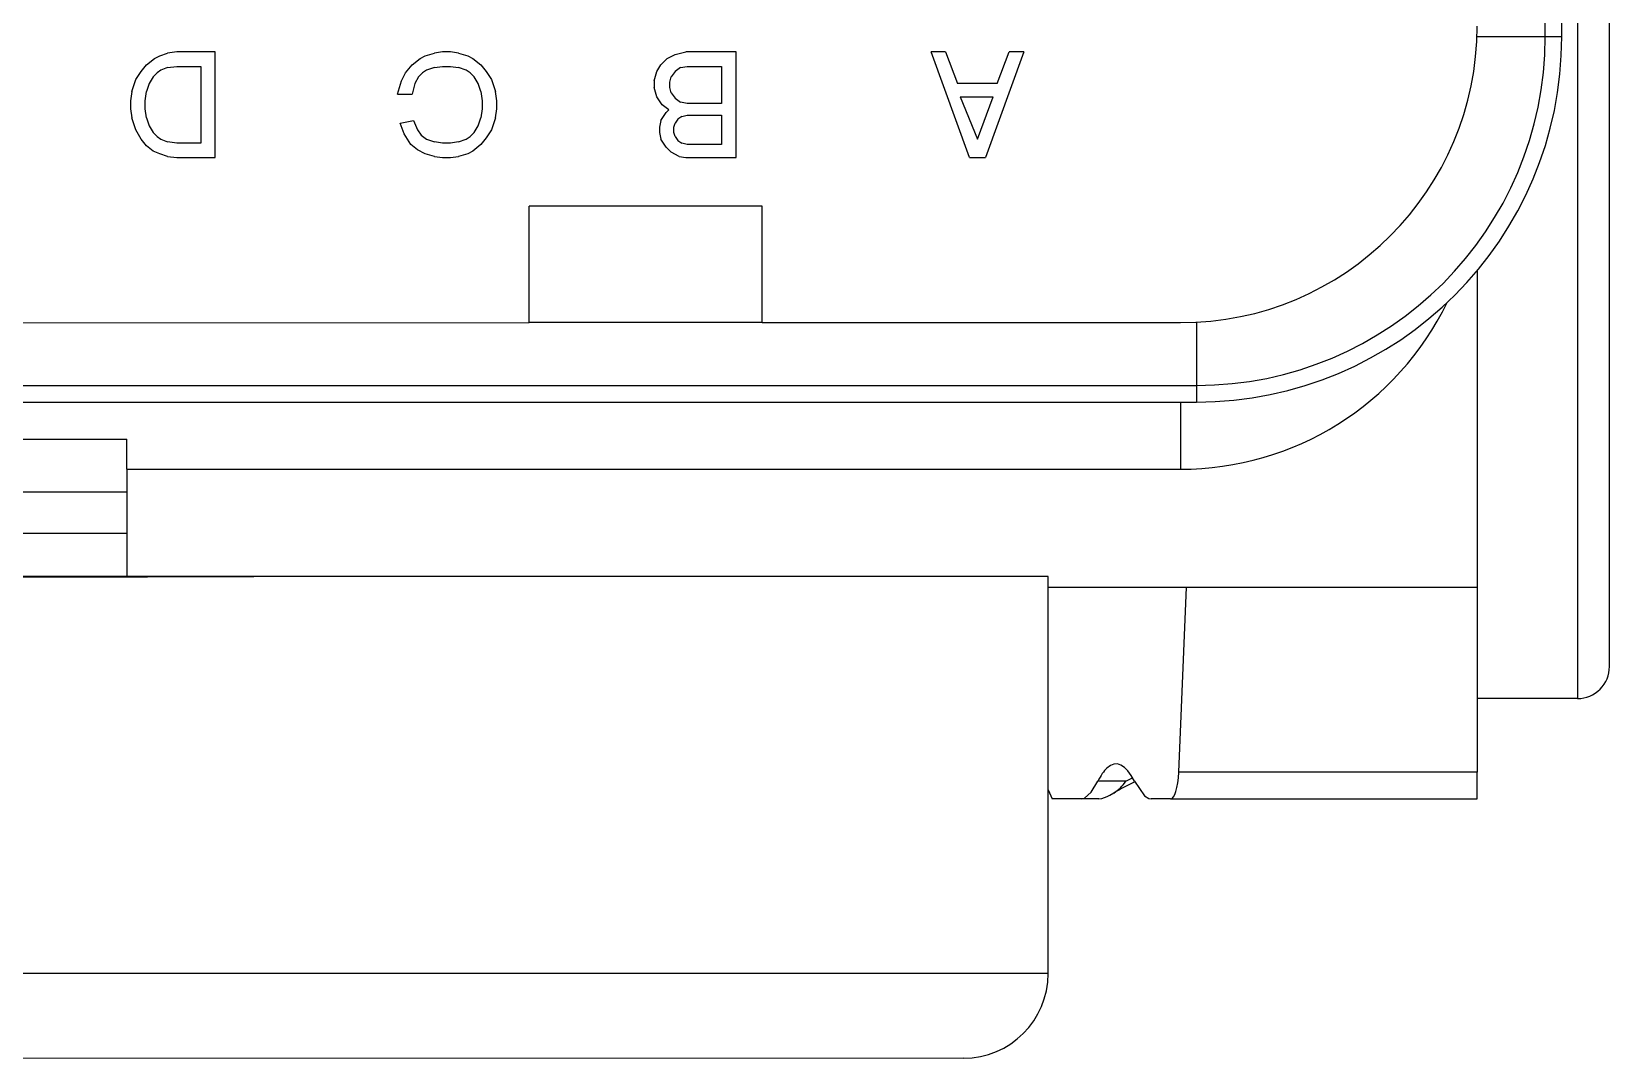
# Model space of a CAD drawing. Header units: inches. Extents: x 47316 to 59086, y 3141 to 11743.
# Drawn here: x 54001.77 to 54016.67, y 9502.45 to 9512.15 of the extents above; entities that cross this region are included whole.
import ezdxf

# ---------------------------------------------------------------- set-up
doc = ezdxf.new("R2010")
doc.units = ezdxf.units.IN
doc.header["$MEASUREMENT"] = 0

msp = doc.modelspace()

# ---------------------------------------------------------------- linework, layer by layer
at = {"lineweight": -3}
for p, q in [((54016.366, 9533.555), (54016.366, 9505.855)), ((54016.666, 9533.255), (54016.666, 9506.155)), ((53978.567, 9508.811), (54012.767, 9508.812)), ((53978.567, 9508.654), (54012.767, 9508.654))]:
    msp.add_line(p, q, dxfattribs=at)
at = {"lineweight": -3, "ltscale": 0.379999}
msp.add_line((54016.06, 9512.104), (54016.06, 9527.304), dxfattribs=at)
at = {"lineweight": -3, "ltscale": 0.38}
msp.add_line((54016.217, 9512.104), (54016.217, 9527.304), dxfattribs=at)
at = {"lineweight": -3, "ltscale": 0.016107}
msp.add_line((54016.06, 9512.104), (54015.416, 9512.104), dxfattribs=at)
at = {"lineweight": -3, "ltscale": 0.003928}
for p, q in [((54016.217, 9512.104), (54016.06, 9512.104)), ((54012.767, 9508.812), (54012.767, 9508.654))]:
    msp.add_line(p, q, dxfattribs=at)
at = {"lineweight": -3, "ltscale": 0.00244}
for p, q in [((54002.853, 9511.838), (54002.928, 9511.9)), ((54005.936, 9511.9), (54006.011, 9511.838)), ((54005.298, 9511.763), (54005.361, 9511.838)), ((54006.011, 9511.088), (54005.936, 9511.025))]:
    msp.add_line(p, q, dxfattribs=at)
at = {"lineweight": -3, "ltscale": 0.001399}
for p, q in [((54002.928, 9511.9), (54002.978, 9511.925)), ((54005.886, 9511.925), (54005.936, 9511.9))]:
    msp.add_line(p, q, dxfattribs=at)
at = {"lineweight": -3, "ltscale": 0.001975}
for p, q in [((54002.978, 9511.925), (54003.053, 9511.95)), ((54005.573, 9511.813), (54005.498, 9511.788)), ((54005.498, 9511.138), (54005.573, 9511.113)), ((54005.798, 9511.113), (54005.873, 9511.138)), ((54003.053, 9510.975), (54002.978, 9511))]:
    msp.add_line(p, q, dxfattribs=at)
at = {"lineweight": -3, "ltscale": 0.00221}
for p, q in [((54003.14, 9511.963), (54003.053, 9511.95)), ((54007.709, 9511.838), (54007.771, 9511.9)), ((54003.053, 9511.813), (54003.14, 9511.825)), ((54002.703, 9511.425), (54002.715, 9511.338)), ((54006.148, 9511.338), (54006.161, 9511.425)), ((54003.14, 9511.1), (54003.053, 9511.113)), ((54003.053, 9510.975), (54003.14, 9510.963))]:
    msp.add_line(p, q, dxfattribs=at)
at = {"lineweight": -3, "ltscale": 0.009064}
for p, q in [((54003.503, 9511.963), (54003.14, 9511.963)), ((54003.14, 9510.963), (54003.503, 9510.963))]:
    msp.add_line(p, q, dxfattribs=at)
at = {"lineweight": -3, "ltscale": 0.025}
for p, q in [((54003.503, 9510.963), (54003.503, 9511.963)), ((54008.421, 9510.963), (54008.421, 9511.963))]:
    msp.add_line(p, q, dxfattribs=at)
at = {"lineweight": -3, "ltscale": 0.002442}
msp.add_line((54005.361, 9511.838), (54005.436, 9511.9), dxfattribs=at)
at = {"lineweight": -3, "ltscale": 0.001396}
msp.add_line((54005.436, 9511.9), (54005.486, 9511.925), dxfattribs=at)
at = {"lineweight": -3, "ltscale": 0.002276}
for p, q in [((54005.486, 9511.925), (54005.573, 9511.95)), ((54005.798, 9511.95), (54005.886, 9511.925)), ((54007.646, 9511.688), (54007.671, 9511.775)), ((54007.671, 9511.538), (54007.646, 9511.625))]:
    msp.add_line(p, q, dxfattribs=at)
at = {"lineweight": -3, "ltscale": 0.001902}
msp.add_line((54005.648, 9511.963), (54005.573, 9511.95), dxfattribs=at)
at = {"lineweight": -3, "ltscale": 0.001874}
for p, q in [((54005.723, 9511.963), (54005.648, 9511.963)), ((54005.648, 9511.825), (54005.723, 9511.825)), ((54005.723, 9511.1), (54005.648, 9511.1)), ((54005.648, 9510.963), (54005.723, 9510.963))]:
    msp.add_line(p, q, dxfattribs=at)
at = {"lineweight": -3, "ltscale": 0.001899}
msp.add_line((54005.798, 9511.95), (54005.723, 9511.963), dxfattribs=at)
at = {"lineweight": -3, "ltscale": 0.002095}
msp.add_line((54007.771, 9511.9), (54007.846, 9511.938), dxfattribs=at)
at = {"lineweight": -3, "ltscale": 0.002579}
msp.add_line((54007.846, 9511.938), (54007.946, 9511.963), dxfattribs=at)
at = {"lineweight": -3, "ltscale": 0.011874}
for p, q in [((54008.421, 9511.963), (54007.946, 9511.963)), ((54007.946, 9510.963), (54008.421, 9510.963))]:
    msp.add_line(p, q, dxfattribs=at)
at = {"lineweight": -3, "ltscale": 0.026591}
msp.add_line((54010.624, 9510.963), (54010.262, 9511.963), dxfattribs=at)
at = {"lineweight": -3, "ltscale": 0.003436}
for p, q in [((54010.399, 9511.963), (54010.262, 9511.963)), ((54005.223, 9511.563), (54005.361, 9511.563))]:
    msp.add_line(p, q, dxfattribs=at)
at = {"lineweight": -3, "ltscale": 0.00801}
msp.add_line((54010.399, 9511.963), (54010.512, 9511.663), dxfattribs=at)
at = {"lineweight": -3, "ltscale": 0.026592}
msp.add_line((54011.137, 9511.963), (54010.774, 9510.963), dxfattribs=at)
at = {"lineweight": -3, "ltscale": 0.008009}
msp.add_line((54010.887, 9511.663), (54010.999, 9511.963), dxfattribs=at)
at = {"lineweight": -3, "ltscale": 0.003439}
msp.add_line((54011.137, 9511.963), (54010.999, 9511.963), dxfattribs=at)
at = {"lineweight": -3, "ltscale": 0.002253}
msp.add_line((54002.753, 9511.7), (54002.803, 9511.775), dxfattribs=at)
at = {"lineweight": -3, "ltscale": 0.002002}
for p, q in [((54002.803, 9511.775), (54002.853, 9511.838)), ((54006.011, 9511.838), (54006.061, 9511.775)), ((54007.784, 9511.413), (54007.721, 9511.463)), ((54002.853, 9511.075), (54002.803, 9511.138)), ((54006.061, 9511.15), (54006.011, 9511.088))]:
    msp.add_line(p, q, dxfattribs=at)
at = {"lineweight": -3, "ltscale": 0.001325}
for p, q in [((54002.953, 9511.763), (54002.915, 9511.725)), ((54002.915, 9511.2), (54002.953, 9511.163))]:
    msp.add_line(p, q, dxfattribs=at)
at = {"lineweight": -3, "ltscale": 0.001127}
for p, q in [((54002.99, 9511.788), (54002.953, 9511.763)), ((54002.953, 9511.163), (54002.99, 9511.138)), ((54007.846, 9511.163), (54007.871, 9511.125)), ((54007.871, 9511.125), (54007.909, 9511.1))]:
    msp.add_line(p, q, dxfattribs=at)
at = {"lineweight": -3, "ltscale": 0.001683}
for p, q in [((54003.053, 9511.813), (54002.99, 9511.788)), ((54002.978, 9511), (54002.915, 9511.025)), ((54002.99, 9511.138), (54003.053, 9511.113))]:
    msp.add_line(p, q, dxfattribs=at)
at = {"lineweight": -3, "ltscale": 0.005624}
for p, q in [((54003.14, 9511.825), (54003.365, 9511.825)), ((54003.365, 9511.1), (54003.14, 9511.1))]:
    msp.add_line(p, q, dxfattribs=at)
at = {"lineweight": -3, "ltscale": 0.018124}
msp.add_line((54003.365, 9511.825), (54003.365, 9511.1), dxfattribs=at)
at = {"lineweight": -3, "ltscale": 0.002096}
msp.add_line((54005.261, 9511.688), (54005.298, 9511.763), dxfattribs=at)
at = {"lineweight": -3, "ltscale": 0.001328}
msp.add_line((54005.461, 9511.763), (54005.423, 9511.725), dxfattribs=at)
at = {"lineweight": -3, "ltscale": 0.001126}
for p, q in [((54005.498, 9511.788), (54005.461, 9511.763)), ((54005.911, 9511.763), (54005.873, 9511.788)), ((54007.909, 9511.35), (54007.871, 9511.325)), ((54005.873, 9511.138), (54005.911, 9511.163))]:
    msp.add_line(p, q, dxfattribs=at)
at = {"lineweight": -3, "ltscale": 0.001903}
for p, q in [((54005.573, 9511.813), (54005.648, 9511.825)), ((54005.648, 9511.1), (54005.573, 9511.113)), ((54005.798, 9511.113), (54005.723, 9511.1)), ((54005.573, 9510.975), (54005.648, 9510.963)), ((54005.723, 9510.963), (54005.798, 9510.975))]:
    msp.add_line(p, q, dxfattribs=at)
at = {"lineweight": -3, "ltscale": 0.0019}
msp.add_line((54005.723, 9511.825), (54005.798, 9511.813), dxfattribs=at)
at = {"lineweight": -3, "ltscale": 0.001978}
msp.add_line((54005.873, 9511.788), (54005.798, 9511.813), dxfattribs=at)
at = {"lineweight": -3, "ltscale": 0.001326}
for p, q in [((54005.948, 9511.725), (54005.911, 9511.763)), ((54005.911, 9511.163), (54005.948, 9511.2))]:
    msp.add_line(p, q, dxfattribs=at)
at = {"lineweight": -3, "ltscale": 0.002251}
for p, q in [((54006.061, 9511.775), (54006.111, 9511.7)), ((54007.721, 9511.463), (54007.671, 9511.538))]:
    msp.add_line(p, q, dxfattribs=at)
at = {"lineweight": -3, "ltscale": 0.001822}
for p, q in [((54007.671, 9511.775), (54007.709, 9511.838)), ((54002.915, 9511.725), (54002.878, 9511.663)), ((54005.423, 9511.725), (54005.386, 9511.663)), ((54005.986, 9511.663), (54005.948, 9511.725)), ((54002.878, 9511.263), (54002.915, 9511.2))]:
    msp.add_line(p, q, dxfattribs=at)
at = {"lineweight": -3, "ltscale": 0.001563}
for p, q in [((54007.846, 9511.775), (54007.809, 9511.725)), ((54007.896, 9511.813), (54007.846, 9511.775)), ((54007.646, 9511.688), (54007.646, 9511.625)), ((54005.448, 9511.175), (54005.498, 9511.138))]:
    msp.add_line(p, q, dxfattribs=at)
at = {"lineweight": -3, "ltscale": 0.001594}
for p, q in [((54007.896, 9511.813), (54007.959, 9511.825)), ((54007.959, 9511.475), (54007.896, 9511.488))]:
    msp.add_line(p, q, dxfattribs=at)
at = {"lineweight": -3, "ltscale": 0.008124}
for p, q in [((54007.959, 9511.825), (54008.284, 9511.825)), ((54008.284, 9511.475), (54007.959, 9511.475)), ((54007.959, 9511.363), (54008.284, 9511.363)), ((54008.284, 9511.088), (54007.959, 9511.088))]:
    msp.add_line(p, q, dxfattribs=at)
at = {"lineweight": -3, "ltscale": 0.008751}
msp.add_line((54008.284, 9511.825), (54008.284, 9511.475), dxfattribs=at)
at = {"lineweight": -3, "ltscale": 0.002965}
for p, q in [((54002.715, 9511.588), (54002.753, 9511.7)), ((54002.753, 9511.225), (54002.715, 9511.338))]:
    msp.add_line(p, q, dxfattribs=at)
at = {"lineweight": -3, "ltscale": 0.001977}
for p, q in [((54002.878, 9511.663), (54002.853, 9511.588)), ((54006.011, 9511.588), (54005.986, 9511.663)), ((54002.853, 9511.338), (54002.878, 9511.263))]:
    msp.add_line(p, q, dxfattribs=at)
at = {"lineweight": -3, "ltscale": 0.003262}
msp.add_line((54005.223, 9511.563), (54005.261, 9511.688), dxfattribs=at)
at = {"lineweight": -3, "ltscale": 0.002576}
msp.add_line((54005.386, 9511.663), (54005.361, 9511.563), dxfattribs=at)
at = {"lineweight": -3, "ltscale": 0.002967}
msp.add_line((54006.111, 9511.7), (54006.148, 9511.588), dxfattribs=at)
at = {"lineweight": -3, "ltscale": 0.001288}
for p, q in [((54007.796, 9511.675), (54007.809, 9511.725)), ((54007.809, 9511.575), (54007.796, 9511.625))]:
    msp.add_line(p, q, dxfattribs=at)
at = {"lineweight": -3, "ltscale": 0.00125}
for p, q in [((54007.796, 9511.625), (54007.796, 9511.675)), ((54007.696, 9511.25), (54007.696, 9511.2)), ((54007.834, 9511.2), (54007.834, 9511.25))]:
    msp.add_line(p, q, dxfattribs=at)
at = {"lineweight": -3, "ltscale": 0.009375}
msp.add_line((54010.887, 9511.663), (54010.512, 9511.663), dxfattribs=at)
at = {"lineweight": -3, "ltscale": 0.002209}
for p, q in [((54002.715, 9511.588), (54002.703, 9511.5)), ((54002.84, 9511.5), (54002.853, 9511.588)), ((54006.011, 9511.588), (54006.023, 9511.5)), ((54006.161, 9511.5), (54006.148, 9511.588))]:
    msp.add_line(p, q, dxfattribs=at)
at = {"lineweight": -3, "ltscale": 0.001875}
for p, q in [((54002.703, 9511.5), (54002.703, 9511.425)), ((54002.84, 9511.425), (54002.84, 9511.5)), ((54006.023, 9511.5), (54006.023, 9511.425)), ((54006.161, 9511.425), (54006.161, 9511.5))]:
    msp.add_line(p, q, dxfattribs=at)
at = {"lineweight": -3, "ltscale": 0.001562}
for p, q in [((54007.809, 9511.575), (54007.846, 9511.525)), ((54005.411, 9511.225), (54005.448, 9511.175))]:
    msp.add_line(p, q, dxfattribs=at)
at = {"lineweight": -3, "ltscale": 0.001564}
msp.add_line((54007.846, 9511.525), (54007.896, 9511.488), dxfattribs=at)
at = {"lineweight": -3, "ltscale": 0.010794}
msp.add_line((54010.537, 9511.538), (54010.699, 9511.138), dxfattribs=at)
at = {"lineweight": -3, "ltscale": 0.007813}
msp.add_line((54010.537, 9511.538), (54010.849, 9511.538), dxfattribs=at)
at = {"lineweight": -3, "ltscale": 0.010681}
msp.add_line((54010.699, 9511.138), (54010.849, 9511.538), dxfattribs=at)
at = {"lineweight": -3, "ltscale": 0.002211}
for p, q in [((54002.853, 9511.338), (54002.84, 9511.425)), ((54006.023, 9511.425), (54006.011, 9511.338))]:
    msp.add_line(p, q, dxfattribs=at)
at = {"lineweight": -3, "ltscale": 0.003187}
msp.add_line((54005.248, 9511.288), (54005.373, 9511.313), dxfattribs=at)
at = {"lineweight": -3, "ltscale": 0.00238}
msp.add_line((54005.373, 9511.313), (54005.411, 9511.225), dxfattribs=at)
at = {"lineweight": -3, "ltscale": 0.001974}
msp.add_line((54005.986, 9511.263), (54006.011, 9511.338), dxfattribs=at)
at = {"lineweight": -3, "ltscale": 0.002964}
msp.add_line((54006.148, 9511.338), (54006.111, 9511.225), dxfattribs=at)
at = {"lineweight": -3, "ltscale": 0.001593}
for p, q in [((54007.709, 9511.313), (54007.696, 9511.25)), ((54007.696, 9511.2), (54007.709, 9511.138)), ((54007.884, 9510.975), (54007.946, 9510.963))]:
    msp.add_line(p, q, dxfattribs=at)
at = {"lineweight": -3, "ltscale": 0.002254}
for p, q in [((54007.709, 9511.313), (54007.759, 9511.388)), ((54006.111, 9511.225), (54006.061, 9511.15)), ((54007.759, 9511.063), (54007.709, 9511.138))]:
    msp.add_line(p, q, dxfattribs=at)
at = {"lineweight": -3, "ltscale": 0.000882}
msp.add_line((54007.759, 9511.388), (54007.784, 9511.413), dxfattribs=at)
at = {"lineweight": -3, "ltscale": 0.001128}
msp.add_line((54007.871, 9511.325), (54007.846, 9511.288), dxfattribs=at)
at = {"lineweight": -3, "ltscale": 0.00129}
msp.add_line((54007.909, 9511.35), (54007.959, 9511.363), dxfattribs=at)
at = {"lineweight": -3, "ltscale": 0.006874}
msp.add_line((54008.284, 9511.363), (54008.284, 9511.088), dxfattribs=at)
at = {"lineweight": -3, "ltscale": 0.002519}
msp.add_line((54002.803, 9511.138), (54002.753, 9511.225), dxfattribs=at)
at = {"lineweight": -3, "ltscale": 0.002669}
msp.add_line((54005.286, 9511.188), (54005.248, 9511.288), dxfattribs=at)
at = {"lineweight": -3, "ltscale": 0.002949}
msp.add_line((54005.348, 9511.088), (54005.286, 9511.188), dxfattribs=at)
at = {"lineweight": -3, "ltscale": 0.001823}
msp.add_line((54005.948, 9511.2), (54005.986, 9511.263), dxfattribs=at)
at = {"lineweight": -3, "ltscale": 0.000987}
msp.add_line((54007.834, 9511.25), (54007.846, 9511.288), dxfattribs=at)
at = {"lineweight": -3, "ltscale": 0.000989}
msp.add_line((54007.846, 9511.163), (54007.834, 9511.2), dxfattribs=at)
at = {"lineweight": -3, "ltscale": 0.002001}
for p, q in [((54002.915, 9511.025), (54002.853, 9511.075)), ((54005.411, 9511.038), (54005.348, 9511.088))]:
    msp.add_line(p, q, dxfattribs=at)
at = {"lineweight": -3, "ltscale": 0.002098}
for p, q in [((54005.486, 9511), (54005.411, 9511.038)), ((54007.884, 9510.975), (54007.809, 9511.013))]:
    msp.add_line(p, q, dxfattribs=at)
at = {"lineweight": -3, "ltscale": 0.001398}
msp.add_line((54005.936, 9511.025), (54005.886, 9511), dxfattribs=at)
at = {"lineweight": -3, "ltscale": 0.001766}
msp.add_line((54007.809, 9511.013), (54007.759, 9511.063), dxfattribs=at)
at = {"lineweight": -3, "ltscale": 0.001289}
msp.add_line((54007.959, 9511.088), (54007.909, 9511.1), dxfattribs=at)
at = {"lineweight": -3, "ltscale": 0.002273}
for p, q in [((54005.573, 9510.975), (54005.486, 9511)), ((54005.886, 9511), (54005.798, 9510.975))]:
    msp.add_line(p, q, dxfattribs=at)
at = {"lineweight": -3, "ltscale": 0.003751}
msp.add_line((54010.624, 9510.963), (54010.774, 9510.963), dxfattribs=at)
at = {"lineweight": -3, "ltscale": 0.027499}
for p, q in [((54006.468, 9509.404), (54006.468, 9510.503)), ((54008.668, 9509.404), (54008.668, 9510.503))]:
    msp.add_line(p, q, dxfattribs=at)
at = {"lineweight": -3, "ltscale": 0.054999}
msp.add_line((54008.668, 9510.503), (54006.468, 9510.503), dxfattribs=at)
at = {"lineweight": -3, "ltscale": 0.074753}
msp.add_line((54015.417, 9509.895), (54015.417, 9506.905), dxfattribs=at)
at = {"lineweight": -3, "ltscale": 0.236252}
msp.add_line((53997.018, 9509.403), (54006.468, 9509.404), dxfattribs=at)
at = {"lineweight": -3, "ltscale": 0.055002}
msp.add_line((54008.667, 9509.404), (54006.467, 9509.404), dxfattribs=at)
at = {"lineweight": -3, "ltscale": 0.098749}
msp.add_line((54008.668, 9509.404), (54012.618, 9509.404), dxfattribs=at)
at = {"lineweight": -3, "ltscale": 0.014899}
msp.add_line((54012.767, 9509.407), (54012.767, 9508.812), dxfattribs=at)
at = {"lineweight": -3, "ltscale": 0.015883}
msp.add_line((54012.617, 9508.654), (54012.617, 9508.019), dxfattribs=at)
at = {"lineweight": -3, "ltscale": 0.35}
msp.add_line((53988.667, 9508.305), (54002.667, 9508.305), dxfattribs=at)
at = {"lineweight": -3, "ltscale": 0.007141}
msp.add_line((54002.667, 9508.019), (54002.667, 9508.305), dxfattribs=at)
at = {"lineweight": -3, "ltscale": 0.248749}
msp.add_line((54002.667, 9508.019), (54012.617, 9508.019), dxfattribs=at)
at = {"lineweight": -3, "ltscale": 0.025359}
msp.add_line((54002.667, 9508.019), (54002.667, 9507.005), dxfattribs=at)
at = {"lineweight": -3, "ltscale": 0.065491}
for p, q in [((54000.047, 9507.805), (54002.666, 9507.805)), ((54002.666, 9507.414), (54000.047, 9507.414))]:
    msp.add_line(p, q, dxfattribs=at)
at = {"lineweight": -3, "ltscale": 0.117252}
msp.add_line((53998.174, 9507.004), (54002.864, 9507.004), dxfattribs=at)
at = {"lineweight": -3, "ltscale": 0.264972}
msp.add_line((54011.367, 9507.005), (54000.768, 9507.005), dxfattribs=at)
at = {"lineweight": -3, "ltscale": 0.025076}
msp.add_line((54002.864, 9507.004), (54003.867, 9507.005), dxfattribs=at)
at = {"lineweight": -3, "ltscale": 0.09375}
msp.add_line((54011.367, 9503.255), (54011.367, 9507.005), dxfattribs=at)
at = {"lineweight": -3, "ltscale": 0.101251}
msp.add_line((54011.367, 9506.905), (54015.417, 9506.905), dxfattribs=at)
at = {"lineweight": -3, "ltscale": 0.043709}
msp.add_line((54012.6, 9505.158), (54012.672, 9506.905), dxfattribs=at)
at = {"lineweight": -3, "ltscale": 0.043672}
msp.add_line((54015.417, 9506.905), (54015.417, 9505.158), dxfattribs=at)
at = {"lineweight": -3, "ltscale": 0.023752}
msp.add_line((54016.366, 9505.855), (54015.416, 9505.855), dxfattribs=at)
at = {"lineweight": -3, "ltscale": 0.006604}
msp.add_line((54012.101, 9505.072), (54011.837, 9505.072), dxfattribs=at)
at = {"lineweight": -3, "ltscale": 0.001761}
msp.add_line((54012.101, 9505.072), (54012.164, 9505.104), dxfattribs=at)
at = {"lineweight": -3, "ltscale": 0.070416}
msp.add_line((54015.417, 9505.158), (54012.6, 9505.158), dxfattribs=at)
at = {"lineweight": -3, "ltscale": 0.006328}
msp.add_line((54015.417, 9504.905), (54015.417, 9505.158), dxfattribs=at)
at = {"lineweight": -3, "ltscale": 0.002367}
msp.add_line((54011.367, 9504.991), (54011.406, 9504.905), dxfattribs=at)
at = {"lineweight": -3, "ltscale": 0.006805}
msp.add_line((54011.678, 9504.905), (54011.406, 9504.905), dxfattribs=at)
at = {"lineweight": -3, "ltscale": 0.004233}
msp.add_line((54011.847, 9504.905), (54011.678, 9504.905), dxfattribs=at)
at = {"lineweight": -3, "ltscale": 0.00108}
msp.add_line((54011.987, 9504.96), (54011.949, 9504.939), dxfattribs=at)
at = {"lineweight": -3, "ltscale": 0.004565}
msp.add_line((54012.523, 9504.905), (54012.34, 9504.905), dxfattribs=at)
at = {"lineweight": -3, "ltscale": 0.072342}
msp.add_line((54012.523, 9504.905), (54015.417, 9504.905), dxfattribs=at)
at = {"lineweight": -3, "ltscale": 0.278793}
msp.add_line((54011.367, 9503.255), (54000.215, 9503.255), dxfattribs=at)
at = {"lineweight": -3, "ltscale": 0.268658}
msp.add_line((54010.567, 9502.455), (53999.82, 9502.454), dxfattribs=at)
at = {"lineweight": -3}
for points in [[(54011.678, 9504.905), (54011.71, 9504.912), (54011.773, 9504.968), (54011.837, 9505.072)], [(54012.181, 9505.072), (54012.277, 9504.933), (54012.319, 9504.908), (54012.34, 9504.905)]]:
    msp.add_lwpolyline(points, dxfattribs=at)
for centre, radius, start, end in [((54012.618, 9512.204), 2.8, 270.0002, 0.0002), ((54012.767, 9512.104), 3.45, 270.0002, 0.0002), ((54012.767, 9512.104), 3.293, 270.0002, 0.0002), ((54012.617, 9510.819), 2.8, 270.0002, 334.0872), ((54016.367, 9506.154), 0.3, 269.8287, 0.175), ((54012.81, 9503.654), 1.544, 113.8801, 122.243), ((54011.76, 9505.306), 0.414, 303.2793, 325.5338), ((54011.797, 9505.208), 0.307, 279.406, 299.5162), ((54010.567, 9503.255), 0.8, 270.0002, 0.0002)]:
    msp.add_arc(centre, radius, start, end, dxfattribs=at)
for centre, major_axis, ratio, start_param, end_param in [((54012.009, 9503.805), (0, 1.431), 0.258873, 0.236206, 0.483775), ((54012.009, 9503.805), (0, 1.431), 0.258873, 5.799294, 6.519392), ((54012.523, 9505.205), (0, -0.3), 0.259862, 6.283127, 7.696868)]:
    msp.add_ellipse(centre, major_axis=major_axis, ratio=ratio, start_param=start_param, end_param=end_param, dxfattribs=at)

doc.saveas('drawing.dxf')
